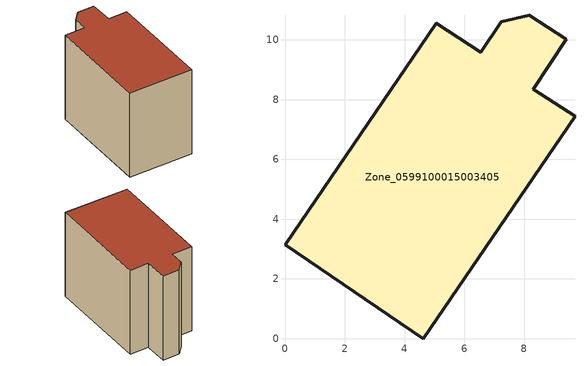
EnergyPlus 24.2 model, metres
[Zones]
Zone_0599100015003405
 floor ground (C_G): 8.18,10.82 9.4,10.02 8.31,8.36 9.7,7.44 4.63,0 0,3.15 5.06,10.56 6.54,9.59 7.23,10.62 z0.89
 wall outside (C_F): 4.63,0 9.7,7.44 8.31,8.36 9.4,10.02 8.18,10.82 7.23,10.62 6.54,9.59 5.06,10.56 0,3.15 4.63,0 z0.89:8.69
 roof outside (C_R): 9.4,10.02 8.18,10.82 7.23,10.62 6.54,9.59 5.06,10.56 0,3.15 4.63,0 9.7,7.44 8.31,8.36 z8.69
[BUILDING]
Pand.0599100015003405: North Axis=0; Terrain=City; Loads Convergence Tolerance Value=0.04; Temperature Convergence Tolerance Value=0.4; Solar Distribution=FullExterior; Maximum Number of Warmup Days=25; Minimum Number of Warmup Days=1
[Site:Location]
Rotterdam.The.Hague.AP_ZH_NLD Design_Conditions: Latitude=51.96; Longitude=4.45; Time Zone=1; Elevation=-4.5
[SITE:GROUNDTEMPERATURE:BUILDINGSURFACE]
18, 18, 18, 18, 18, 18, 18, 18, 18, 18, 18, 18
[MATERIAL] Thermal Absorptance=0.9; Solar Absorptance=0.7; Visible Absorptance=0.7
Name | Roughness | Thickness | Conductivity | Density | Specific Heat
G.TI.1965-1974 | MediumSmooth | 0.15 | 0.882353 | 540 | 1210
F.TI.1965-1974 | Rough | 0.3 | 0.697674 | 1920 | 840
R.TI.1965-1974 | MediumRough | 0.2 | 0.232558 | 1500 | 1000
[CONSTRUCTION]
C_G: G.TI.1965-1974
C_F: F.TI.1965-1974
C_R: R.TI.1965-1974
[ZONE]
Zone_0599100015003405: Type=1; Multiplier=1; Ceiling Height=Autocalculate; Volume=Autocalculate; Floor Area=autocalculate; Part of Total Floor Area=Yes
[ZONEINFILTRATION:DESIGNFLOWRATE]
Infil_Zone_0599100015003405: Zone or ZoneList or Space or SpaceList=Zone_0599100015003405; Schedule=AlwaysOn; Design Flow Rate Calculation Method=Flow/Area; Flow Rate per Floor Area=0.003; Constant Term Coefficient=1; Temperature Term Coefficient=0; Velocity Term Coefficient=0; Velocity Squared Term Coefficient=0
[HVACTEMPLATE:ZONE:IDEALLOADSAIRSYSTEM]
Zone_0599100015003405: Maximum Heating Supply Air Temperature=50; Minimum Cooling Supply Air Temperature=13; Maximum Heating Supply Air Humidity Ratio=0.0156; Minimum Cooling Supply Air Humidity Ratio=0.0077; Heating Limit=NoLimit; Cooling Limit=NoLimit; Dehumidification Control Type=ConstantSensibleHeatRatio; Cooling Sensible Heat Ratio=0.7; Dehumidification Setpoint=60; Humidification Control Type=None; Humidification Setpoint=30; Outdoor Air Method=None; Outdoor Air Flow Rate per Person=0.00944; Outdoor Air Flow Rate per Zone Floor Area=0; Outdoor Air Flow Rate per Zone=0; Demand Controlled Ventilation Type=None; Outdoor Air Economizer Type=NoEconomizer; Heat Recovery Type=None; Sensible Heat Recovery Effectiveness=0.7; Latent Heat Recovery Effectiveness=0.65
[ZONECONTROL:THERMOSTAT]
ThermostatControl_Zone_0599100015003405: Zone or ZoneList=Zone_0599100015003405; Control Type Schedule=DualSetpointControlType; Control 1=Thermostat_Zone_0599100015003405; Temperature Difference Between Cutout And Setpoint=0
[THERMOSTATSETPOINT:DUALSETPOINT]
Thermostat_Zone_0599100015003405: Heating Setpoint Temperature Schedule=HeatingSetpoint_Zone_0599100015003405; Cooling Setpoint Temperature Schedule=CoolingSetpoint_Zone_0599100015003405
[SCHEDULE:COMPACT]
HeatingSetpoint_Zone_0599100015003405: Through: 12/31, For: AllDays, Until: 24:00, 21
CoolingSetpoint_Zone_0599100015003405: Through: 12/31, For: AllDays, Until: 24:00, 24
DualSetpointControlType: Through: 12/31, For: AllDays, Until: 24:00, 4
AlwaysOn: Through: 12/31, For: AllDays, Until: 24:00, 1
